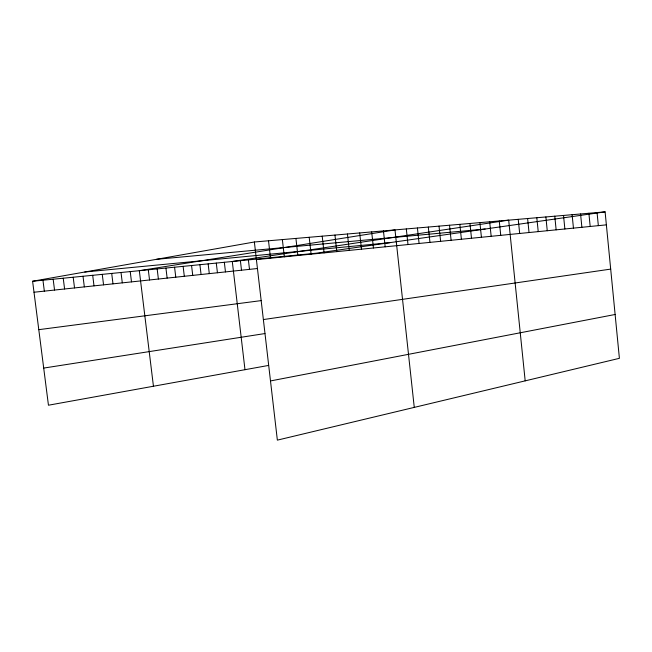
<?xml version="1.0" encoding="UTF-8"?>
<svg xmlns="http://www.w3.org/2000/svg" width="652" height="652" viewBox="0 0 652 652"><rect width="100%" height="100%" fill="white"/><g stroke="black" fill="none" stroke-linecap="round" stroke-linejoin="round"><path stroke-width="0.98" d="M270.49 380.939L615.121 314.484M268.632 365.422L48.452 405.218L32.6 281.248L254.37 241.99L605.105 211.867L619.4 358.323L277.361 440.133L254.37 241.99M43.7 368.078L264.94 333.555M263.375 319.562L610.696 269.105M605.105 211.867L316.334 253.18L32.6 281.248M38.786 329.667L261.118 300.613M34.002 292.235L257.393 268.526M256.415 259.61L606.376 224.858M84.768 272.014L389.839 242.666M156.586 259.3L485.161 229.023M63.236 278.217L64.597 288.983M53.162 279.211L54.54 290.05M42.95 280.221L44.336 291.134M102.258 274.353L103.562 284.851M92.69 275.299L94.01 285.861M83 276.261L84.336 286.888M73.187 277.23L74.532 287.931M130.229 271.591L131.492 281.884M121.019 272.503L122.299 282.862M111.704 273.424L112.992 283.848M165.926 268.062L167.14 278.102M157.165 268.926L158.387 279.032M148.297 269.798L149.536 279.977M153.44 386.237L139.324 270.686L394.99 229.911L414.264 407.386M191.566 265.519L192.739 275.388M183.122 266.358L184.312 276.285M174.573 267.206L175.779 277.19M224.337 262.275L225.47 271.917M216.293 263.074L217.434 272.772M208.143 263.881L209.3 273.628M199.903 264.696L201.069 274.508M248.396 259.895L249.496 269.366M240.392 260.694L241.501 270.213M244.981 369.692L232.291 261.493L508.682 220.148L525.186 380.858M282.365 239.586L284.337 256.839M268.518 240.775L270.523 258.208M322.202 236.163L324.085 252.894M309.195 237.287L311.11 254.182M295.918 238.42L297.866 255.494M347.435 234.003L349.26 250.392M334.949 235.07L336.799 251.631M383.449 230.906L385.185 246.823M371.681 231.916L373.449 247.988M359.676 232.951L361.469 249.178M417.419 227.988L419.081 243.457M406.31 228.942L407.997 244.557M449.513 225.233L451.111 240.278M439.016 226.13L440.63 241.322M428.315 227.051L429.953 242.381M479.896 222.625L481.421 237.271M469.953 223.473L471.494 238.249M459.823 224.345L461.396 239.26M499.253 220.955L500.744 235.348M489.66 221.786L491.168 236.301M545.871 216.953L547.256 230.727M536.816 217.735L538.226 231.623M527.607 218.526L529.033 232.536M518.226 219.333L519.677 233.465M580.565 213.978L581.886 227.287M572.114 214.704L573.45 228.127M563.515 215.437L564.868 228.982M554.77 216.187L556.14 229.846M597.061 212.56L598.349 225.657M588.886 213.261L590.182 226.464"/></g></svg>
